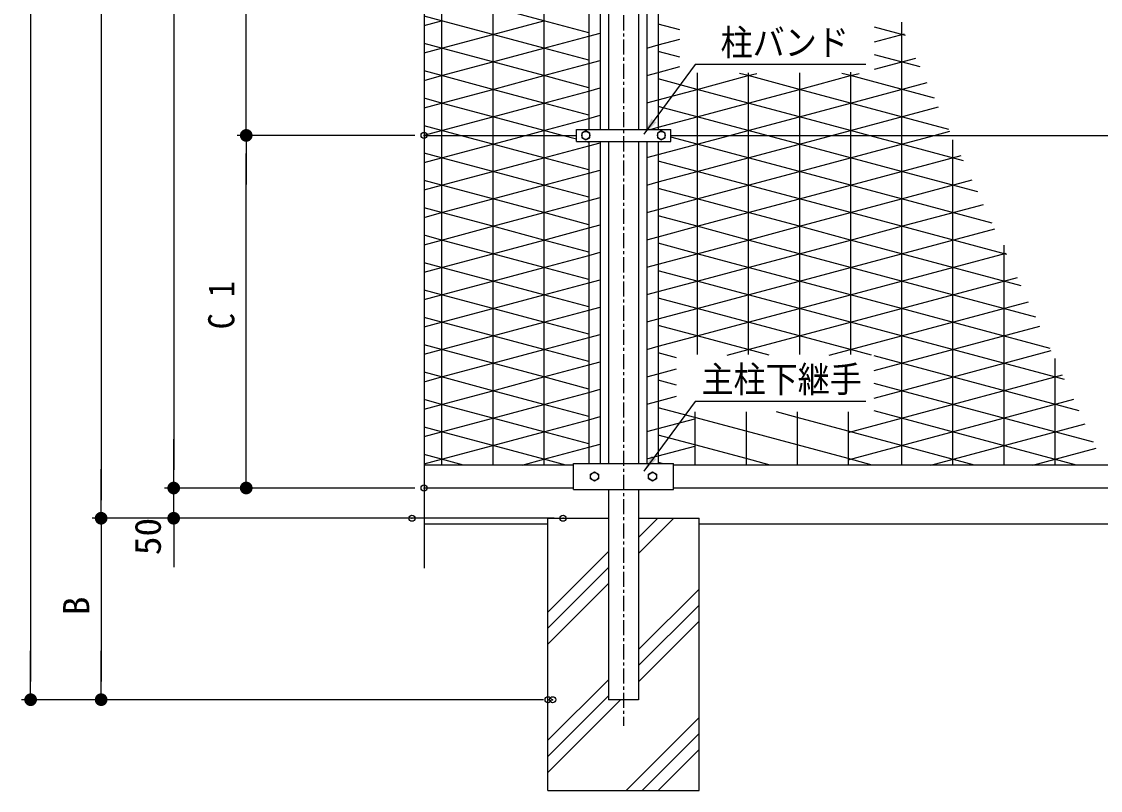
# Model space of a CAD drawing. Units: millimetres, scale not verified. Extents: x -5011 to 5012, y -3543 to 3544.
# Drawn here: x -2608 to -823, y -280 to 991 of the extents above; entities that cross this region are included whole.
import ezdxf
from ezdxf.enums import TextEntityAlignment as Align

# ---------------------------------------------------------------- set-up
doc = ezdxf.new("R2010")
doc.units = ezdxf.units.MM
doc.header["$LTSCALE"] = 20
doc.header["$PDMODE"] = 32
doc.header["$PDSIZE"] = 10
doc.linetypes.add('USER2', pattern=[2, 1.25, -0.25, 0.25, -0.25])
for name, color, linetype, lineweight in [('0-0_5寸法', 1, 'Continuous', 25), ('0-3_8部品', 7, 'Continuous', 25), ('0-6_1部材', 7, 'Continuous', 25), ('0-7_中心線', 1, 'USER2', 25), ('0-8_4基礎', 7, 'Continuous', 25), ('0-9_3パネル', 4, 'Continuous', 25), ('0-C_AMI-HATCH', 2, 'Continuous', 25), ('0-D_2網', 2, 'Continuous', 25), ('0-E_HATCH', 4, 'Continuous', 25)]:
    doc.layers.add(name, color=color, linetype=linetype, lineweight=lineweight)
doc.layers.add('0-1_DEFPOINTS', color=7, linetype='Continuous')
doc.styles.add('ＭＳ ゴシック', font='')
doc.styles.get('ＭＳ ゴシック').set_extended_font_data('MS Gothic')

# ---------------------------------------------------------------- blocks, each defined once
blk = doc.blocks.new('M1')
at = {"layer": '0-0_5寸法'}
blk.add_line((-7, 0), (-54.01, 0), dxfattribs=at)
for points in [[(7, 0), (-7, 0), (-6.94, 0.88)], [(0, 0), (-6.94, -0.88), (-7, 0)], [(0, 0), (-7, 0), (7, 0)], [(6.94, 0.88), (-6.94, 0.88), (-6.78, 1.74)], [(7, 0), (-6.94, 0.88), (6.94, 0.88)], [(0, 0), (-6.78, -1.74), (-6.94, -0.88)], [(6.51, 2.58), (-6.78, 1.74), (-6.51, 2.58)], [(6.78, 1.74), (-6.78, 1.74), (6.51, 2.58)], [(6.94, 0.88), (-6.78, 1.74), (6.78, 1.74)], [(0, 0), (-6.51, -2.58), (-6.78, -1.74)], [(6.51, 2.58), (-6.51, 2.58), (-6.13, 3.37)], [(0, 0), (-6.13, -3.37), (-6.51, -2.58)], [(6.13, 3.37), (-6.13, 3.37), (-5.66, 4.11)], [(6.51, 2.58), (-6.13, 3.37), (6.13, 3.37)], [(0, 0), (-5.66, -4.11), (-6.13, -3.37)], [(5.66, 4.11), (-5.66, 4.11), (-5.1, 4.79)], [(6.13, 3.37), (-5.66, 4.11), (5.66, 4.11)], [(0, 0), (-5.1, -4.79), (-5.66, -4.11)], [(5.1, 4.79), (-5.1, 4.79), (-4.46, 5.39)], [(5.66, 4.11), (-5.1, 4.79), (5.1, 4.79)], [(0, 0), (-4.46, -5.39), (-5.1, -4.79)], [(3.75, 5.91), (-4.46, 5.39), (-3.75, 5.91)], [(4.46, 5.39), (-4.46, 5.39), (3.75, 5.91)], [(5.1, 4.79), (-4.46, 5.39), (4.46, 5.39)], [(0, 0), (-3.75, -5.91), (-4.46, -5.39)], [(3.75, 5.91), (-3.75, 5.91), (-2.98, 6.33)], [(0, 0), (-2.98, -6.33), (-3.75, -5.91)], [(2.98, 6.33), (-2.98, 6.33), (-2.16, 6.66)], [(3.75, 5.91), (-2.98, 6.33), (2.98, 6.33)], [(0, 0), (-2.16, -6.66), (-2.98, -6.33)], [(2.16, 6.66), (-2.16, 6.66), (-1.31, 6.88)], [(2.98, 6.33), (-2.16, 6.66), (2.16, 6.66)], [(0, 0), (-1.31, -6.88), (-2.16, -6.66)], [(1.31, 6.88), (-1.31, 6.88), (-0.44, 6.99)], [(2.16, 6.66), (-1.31, 6.88), (1.31, 6.88)], [(0, 0), (-0.44, -6.99), (-1.31, -6.88)], [(1.31, 6.88), (-0.44, 6.99), (0.44, 6.99)], [(0, 0), (0.44, -6.99), (-0.44, -6.99)], [(6.94, -0.88), (0, 0), (7, 0)], [(6.78, -1.74), (0, 0), (6.94, -0.88)], [(6.51, -2.58), (0, 0), (6.78, -1.74)], [(6.13, -3.37), (0, 0), (6.51, -2.58)], [(5.66, -4.11), (0, 0), (6.13, -3.37)], [(5.1, -4.79), (0, 0), (5.66, -4.11)], [(4.46, -5.39), (0, 0), (5.1, -4.79)], [(3.75, -5.91), (0, 0), (4.46, -5.39)], [(2.98, -6.33), (0, 0), (3.75, -5.91)], [(2.16, -6.66), (0, 0), (2.98, -6.33)], [(1.31, -6.88), (0, 0), (2.16, -6.66)], [(0.44, -6.99), (0, 0), (1.31, -6.88)]]:
    blk.add_solid(points, dxfattribs=at)

msp = doc.modelspace()

# ---------------------------------------------------------------- linework, layer by layer
at = {"layer": '0-0_5寸法'}
for p, q in [((-2592.83, 1939.63), (-2592.83, -100.37)), ((-2476.24, 1939.63), (-2476.24, 199.63)), ((-2356.24, 1939.63), (-2356.24, 249.63)), ((-2236.24, 832.63), (-2236.24, 1356.63)), ((-1957.16, 802.63), (-2251.24, 802.63)), ((-1957.16, 802.63), (-2251.24, 802.63)), ((-2236.24, 249.63), (-2236.24, 772.63)), ((-2356.24, 249.63), (-2356.24, 279.63)), ((-1957.16, 219.63), (-2371.24, 219.63)), ((-1957.16, 219.63), (-2371.24, 219.63)), ((-2356.24, 169.63), (-2356.24, 219.63)), ((-1957.16, 219.63), (-2251.24, 219.63)), ((-1727.16, 169.63), (-2491.24, 169.63)), ((-1977.16, 169.63), (-2491.24, 169.63)), ((-1977.16, 169.63), (-2371.24, 169.63)), ((-2476.24, 139.63), (-2476.24, -100.37)), ((-2356.24, 139.63), (-2356.24, 109.63)), ((-1744.41, -130.37), (-2607.83, -130.37)), ((-1751.99, -130.37), (-2491.24, -130.37))]:
    msp.add_line(p, q, dxfattribs=at)
for points in [[(-1211.67, 919.8), (-1493.71, 919.8), (-1578.37, 804.51)], [(-1211.67, 362.88), (-1493.71, 362.88), (-1578.36, 247.59)]]:
    msp.add_lwpolyline(points, dxfattribs=at)
for points in [[(-1579.55, 802.9), (-1565.99, 830.16), (-1557.59, 824)], [(-1579.55, 245.98), (-1565.99, 273.24), (-1557.59, 267.08)]]:
    msp.add_solid(points, dxfattribs=at)
at = {"layer": '0-1_DEFPOINTS'}
for p in [(-2236.24, 802.63), (-1942.16, 802.63), (-2356.24, 219.63), (-1942.16, 219.63), (-1942.16, 219.63), (-2476.24, 169.63), (-1962.16, 169.63), (-1712.16, 169.63), (-2592.83, -130.37), (-2476.24, -130.37), (-1736.99, -130.37), (-1729.41, -130.37)]:
    msp.add_point(p, dxfattribs=at)
at = {"layer": '0-3_8部品'}
for p, q in [((-1690.15, 812.63), (-1534.16, 812.63)), ((-1690.15, 792.63), (-1690.15, 812.63)), ((-1668.15, 806.38), (-1674.65, 810.14)), ((-1668.15, 798.88), (-1668.15, 806.38)), ((-1549.66, 810.14), (-1556.16, 806.38)), ((-1556.16, 806.38), (-1556.16, 798.88)), ((-1534.16, 792.63), (-1534.16, 812.63)), ((-1942.16, 802.63), (-1690.15, 802.63)), ((-1690.15, 792.63), (-1534.16, 792.63)), ((-1674.65, 795.13), (-1668.15, 798.88)), ((-1556.16, 798.88), (-1549.66, 795.13)), ((-1534.16, 802.63), (309.85, 802.63)), ((-1694.66, 260.13), (-1529.66, 260.13)), ((-1694.66, 217.13), (-1694.66, 260.13)), ((-1529.66, 217.13), (-1529.66, 260.13)), ((-1666.65, 242.38), (-1660.15, 246.14)), ((-1666.65, 234.88), (-1666.65, 242.38)), ((-1660.15, 231.13), (-1666.65, 234.88)), ((-1660.15, 246.14), (-1653.65, 242.38)), ((-1570.66, 242.38), (-1564.16, 246.14)), ((-1570.66, 234.88), (-1570.66, 242.38)), ((-1564.16, 246.14), (-1557.66, 242.38)), ((-1557.66, 242.38), (-1557.66, 234.88)), ((-1694.66, 217.13), (-1529.66, 217.13))]:
    msp.add_line(p, q, dxfattribs=at)
for points in [[(-1674.65, 810.14), (-1681.15, 806.38), (-1681.15, 798.88), (-1674.65, 795.13)], [(-1549.66, 795.13), (-1543.16, 798.88), (-1543.16, 806.38), (-1549.66, 810.14)], [(-1653.65, 242.38), (-1653.65, 234.88), (-1660.15, 231.13)], [(-1557.66, 234.88), (-1564.16, 231.13), (-1570.66, 234.88)]]:
    msp.add_lwpolyline(points, dxfattribs=at)
for centre in [(-1674.65, 802.63), (-1549.66, 802.63), (-1660.15, 238.63), (-1564.16, 238.63)]:
    msp.add_circle(centre, 6.5, dxfattribs=at)
at = {"layer": '0-6_1部材'}
for p, q in [((-1669.65, 1376.63), (-1669.65, 812.63)), ((-1650.65, 1376.63), (-1650.65, 812.63)), ((-1637.16, 1376.63), (-1637.15, 812.63)), ((-1587.16, 1376.63), (-1587.15, 812.63)), ((-1573.66, 1376.63), (-1573.66, 812.63)), ((-1554.66, 1376.63), (-1554.66, 812.63)), ((-1669.65, 792.63), (-1669.64, 260.13)), ((-1650.65, 792.63), (-1650.65, 260.13)), ((-1637.15, 792.63), (-1637.16, 260.13)), ((-1587.15, 792.63), (-1587.16, 260.13)), ((-1573.66, 792.63), (-1573.66, 260.13)), ((-1554.66, 792.63), (-1554.66, 260.13)), ((-1694.66, 257.63), (-1942.16, 257.63)), ((305.34, 257.63), (-1529.66, 257.63)), ((-1694.66, 219.63), (-1942.16, 219.63)), ((-1637.16, 217.13), (-1637.16, -130.37)), ((-1587.16, 217.13), (-1587.16, -130.37)), ((305.34, 219.63), (-1529.66, 219.63)), ((-1587.16, -130.37), (-1637.16, -130.37))]:
    msp.add_line(p, q, dxfattribs=at)
at = {"layer": '0-7_中心線'}
msp.add_line((-1612.16, 2001.19), (-1612.16, -173.76), dxfattribs=at)
at = {"layer": '0-8_4基礎'}
for p, q in [((-1737.16, -280.37), (-1737.16, 169.63)), ((-1737.16, 169.63), (-1637.16, 169.63)), ((-1587.16, 169.63), (-1487.16, 169.63)), ((-1487.16, -280.37), (-1487.16, 169.63)), ((-1737.16, 159.63), (-1942.16, 159.63)), ((262.84, 159.63), (-1487.16, 159.63)), ((-1737.16, -280.37), (-1487.16, -280.37))]:
    msp.add_line(p, q, dxfattribs=at)
at = {"layer": '0-9_3パネル'}
msp.add_line((-1942.16, 1053.39), (-1942.16, 87.04), dxfattribs=at)
at = {"layer": '0-C_AMI-HATCH'}
for p, q in [((-1913.02, 1931.63), (-1913.02, 257.63)), ((-1828.51, 1931.63), (-1828.51, 257.63)), ((-1743.99, 1931.63), (-1743.99, 257.63)), ((-1152.36, 989.65), (-1152.36, 257.63)), ((-1490.43, 906), (-1490.43, 440.65)), ((-1405.91, 906), (-1405.91, 440.65)), ((-1321.39, 906), (-1321.39, 440.65)), ((-1236.88, 907.46), (-1236.88, 440.65)), ((-1067.84, 795.21), (-1067.84, 257.63)), ((-983.32, 621.41), (-983.32, 257.63)), ((-898.8, 433.92), (-898.8, 257.63)), ((-1494.08, 345.57), (-1494.08, 257.63)), ((-1409.56, 345.57), (-1409.56, 257.63)), ((-1325.04, 345.57), (-1325.04, 257.63)), ((-1240.52, 345.57), (-1240.52, 257.63))]:
    msp.add_line(p, q, dxfattribs=at)
at = {"layer": '0-D_2網'}
for p, q in [((-1942.16, 984.19), (-1913.02, 992)), ((-1828.51, 969.35), (-1743.99, 992)), ((-1519.17, 977.05), (-1554.66, 986.56)), ((-1913.02, 946.71), (-1828.51, 969.35)), ((-1743.99, 946.71), (-1669.65, 966.62)), ((-1669.65, 966.62), (-1650.65, 971.72)), ((-1145.7, 967.57), (-1197.14, 981.35)), ((-1197.14, 957.35), (-1147.17, 970.74)), ((-1942.16, 938.9), (-1913.02, 946.71)), ((-1828.51, 924.06), (-1743.99, 946.71)), ((-1573.66, 947.05), (-1554.66, 952.14)), ((-1554.66, 952.14), (-1519.17, 961.65)), ((-1519.17, 931.76), (-1554.66, 941.27)), ((-1121.78, 915.87), (-1197.14, 936.06)), ((-1197.14, 912.06), (-1128.53, 930.44)), ((-1913.02, 901.41), (-1828.51, 924.06)), ((-1743.99, 901.41), (-1669.65, 921.33)), ((-1669.65, 921.33), (-1650.65, 926.42)), ((-1554.66, 906.85), (-1519.17, 916.36)), ((-1942.16, 893.61), (-1913.02, 901.41)), ((-1828.51, 878.77), (-1743.99, 901.41)), ((-1573.66, 901.76), (-1554.66, 906.85)), ((-1913.02, 856.12), (-1828.51, 878.77)), ((-1743.99, 856.12), (-1669.65, 876.04)), ((-1669.65, 876.04), (-1650.65, 881.13)), ((-1942.16, 848.31), (-1913.02, 856.12)), ((-1828.51, 833.47), (-1743.99, 856.12)), ((-1913.02, 810.83), (-1828.51, 833.47)), ((-1942.16, 803.02), (-1913.02, 810.83)), ((-1669.65, 790.91), (-1676.09, 792.63)), ((-1913.02, 765.53), (-1942.16, 773.34)), ((-1152.36, 742.89), (-1053.95, 769.25)), ((-1828.51, 742.89), (-1913.02, 765.53)), ((-1743.99, 720.24), (-1828.51, 742.89)), ((-1236.88, 720.24), (-1152.36, 742.89)), ((-1913.02, 720.24), (-1942.16, 728.05)), ((-1828.51, 697.59), (-1913.02, 720.24)), ((-1669.65, 700.32), (-1743.99, 720.24)), ((-1321.39, 697.59), (-1236.88, 720.24)), ((-1152.36, 697.59), (-1035.31, 728.96)), ((-1743.99, 674.95), (-1828.51, 697.59)), ((-1405.91, 674.95), (-1321.39, 697.59)), ((-1236.88, 674.95), (-1152.36, 697.59)), ((-1913.02, 674.95), (-1942.16, 682.75)), ((-1152.36, 652.3), (-1016.67, 688.66)), ((-1828.51, 652.3), (-1913.02, 674.95)), ((-1669.65, 655.03), (-1743.99, 674.95)), ((-1490.43, 652.3), (-1554.66, 669.51)), ((-1490.43, 652.3), (-1405.91, 674.95)), ((-1321.39, 652.3), (-1236.88, 674.95)), ((-1743.99, 629.65), (-1828.51, 652.3)), ((-1554.66, 635.09), (-1490.43, 652.3)), ((-1405.91, 629.65), (-1490.43, 652.3)), ((-1405.91, 629.65), (-1321.39, 652.3)), ((-1236.88, 629.65), (-1152.36, 652.3)), ((-1152.36, 607.01), (-998.02, 648.36)), ((-1669.65, 609.73), (-1743.99, 629.65)), ((-1573.66, 630), (-1554.66, 635.09)), ((-1490.43, 607.01), (-1405.91, 629.65)), ((-1321.39, 607.01), (-1405.91, 629.65)), ((-1321.39, 607.01), (-1236.88, 629.65)), ((-1669.65, 604.28), (-1650.65, 609.37)), ((-1490.43, 607.01), (-1554.66, 624.22)), ((-1554.66, 589.8), (-1490.43, 607.01)), ((-1405.91, 584.36), (-1490.43, 607.01)), ((-1405.91, 584.36), (-1321.39, 607.01)), ((-1236.88, 584.36), (-1321.39, 607.01)), ((-1236.88, 584.36), (-1152.36, 607.01)), ((-1152.36, 561.71), (-979.38, 608.06)), ((-1743.99, 584.36), (-1669.65, 604.28)), ((-1573.66, 584.71), (-1554.66, 589.8)), ((-1828.51, 561.71), (-1743.99, 584.36)), ((-1490.43, 561.71), (-1554.66, 578.92)), ((-1490.43, 561.71), (-1405.91, 584.36)), ((-1321.39, 561.71), (-1405.91, 584.36)), ((-1321.39, 561.71), (-1236.88, 584.36)), ((-1152.36, 561.71), (-1236.88, 584.36)), ((-1913.02, 539.07), (-1828.51, 561.71)), ((-1743.99, 539.07), (-1669.65, 558.99)), ((-1669.65, 558.99), (-1650.65, 564.07)), ((-1554.66, 544.5), (-1490.43, 561.71)), ((-1405.91, 539.07), (-1490.43, 561.71)), ((-1405.91, 539.07), (-1321.39, 561.71)), ((-1236.88, 539.07), (-1321.39, 561.71)), ((-1236.88, 539.07), (-1152.36, 561.71)), ((-930.42, 502.25), (-1152.36, 561.71)), ((-1942.16, 531.26), (-1913.02, 539.07)), ((-1828.51, 516.42), (-1743.99, 539.07)), ((-1573.66, 539.41), (-1554.66, 544.5)), ((-1490.43, 516.42), (-1405.91, 539.07)), ((-1321.39, 516.42), (-1405.91, 539.07)), ((-1321.39, 516.42), (-1236.88, 539.07)), ((-1152.36, 516.42), (-1236.88, 539.07)), ((-1669.65, 513.69), (-1650.65, 518.78)), ((-1913.02, 493.77), (-1828.51, 516.42)), ((-1743.99, 493.77), (-1669.65, 513.69)), ((-1554.66, 499.21), (-1490.43, 516.42)), ((-1405.91, 493.77), (-1321.39, 516.42)), ((-1236.88, 493.77), (-1321.39, 516.42)), ((-906.5, 450.54), (-1152.36, 516.42)), ((-1942.16, 485.97), (-1913.02, 493.77)), ((-1828.51, 471.13), (-1743.99, 493.77)), ((-1573.66, 494.12), (-1554.66, 499.21)), ((-1490.43, 471.13), (-1405.91, 493.77)), ((-1152.36, 471.13), (-1236.88, 493.77)), ((-1913.02, 448.48), (-1828.51, 471.13)), ((-1743.99, 448.48), (-1669.64, 468.4)), ((-1669.64, 468.4), (-1650.65, 473.49)), ((-1554.66, 453.92), (-1490.43, 471.13)), ((-882.58, 398.84), (-1152.36, 471.13)), ((-1942.16, 440.67), (-1913.02, 448.48)), ((-1828.51, 425.83), (-1743.99, 448.48)), ((-1573.66, 448.83), (-1554.66, 453.92)), ((-1524.35, 434.92), (-1554.66, 443.04)), ((-1913.02, 403.19), (-1828.51, 425.83)), ((-1743.99, 403.19), (-1669.64, 423.11)), ((-1669.64, 423.11), (-1650.65, 428.19)), ((-1942.16, 395.38), (-1913.02, 403.19)), ((-1828.51, 380.54), (-1743.99, 403.19)), ((-1524.35, 389.63), (-1554.66, 397.75)), ((-1152.36, 335.25), (-886.16, 406.57)), ((-1913.02, 357.89), (-1828.51, 380.54)), ((-1942.16, 350.09), (-1913.02, 357.89)), ((-1152.36, 289.95), (-867.52, 366.28)), ((-1240.52, 311.62), (-1152.36, 335.25)), ((-1103.95, 257.63), (-848.87, 325.98)), ((-1240.52, 266.33), (-1152.36, 289.95)), ((-934.91, 257.63), (-830.23, 285.68)), ((-1548.17, 260.13), (-1554.66, 261.87))]:
    msp.add_line(p, q, dxfattribs=at)
for points in [[(-1669.65, 972.08), (-1743.99, 992), (-1828.51, 1014.65), (-1913.02, 1037.29), (-1942.16, 1045.1)], [(-1669.65, 926.79), (-1743.99, 946.71), (-1828.51, 969.35), (-1913.02, 992), (-1942.16, 999.81)], [(-1669.65, 881.49), (-1743.99, 901.41), (-1828.51, 924.06), (-1913.02, 946.71), (-1942.16, 954.51)], [(-1669.65, 836.2), (-1743.99, 856.12), (-1828.51, 878.77), (-1913.02, 901.41), (-1942.16, 909.22)], [(-1573.66, 856.47), (-1554.66, 861.56), (-1490.43, 878.77), (-1405.91, 901.41), (-1391.59, 905.25)], [(-1568.21, 812.63), (-1554.66, 816.26), (-1490.43, 833.47), (-1405.91, 856.12), (-1321.39, 878.77), (-1236.88, 901.41), (-1222.56, 905.25)], [(-1050.02, 760.76), (-1152.36, 788.18), (-1206.29, 802.63), (-1236.88, 810.83), (-1321.39, 833.47), (-1405.91, 856.12), (-1490.43, 878.77), (-1554.66, 895.98)], [(-1073.94, 812.46), (-1236.88, 856.12), (-1321.39, 878.77), (-1405.91, 901.41), (-1420.23, 905.25)], [(-1097.86, 864.16), (-1236.88, 901.41), (-1251.19, 905.25)], [(-1573.66, 765.88), (-1554.66, 770.97), (-1490.43, 788.18), (-1436.5, 802.63), (-1405.91, 810.83), (-1321.39, 833.47), (-1236.88, 856.12), (-1109.88, 890.15)], [(-1690.15, 796.4), (-1713.4, 802.63), (-1743.99, 810.83), (-1828.51, 833.47), (-1913.02, 856.12), (-1942.16, 863.93)], [(-1573.66, 720.59), (-1554.66, 725.68), (-1490.43, 742.89), (-1405.91, 765.53), (-1321.39, 788.18), (-1267.46, 802.63), (-1236.88, 810.83), (-1091.24, 849.85)], [(-1026.1, 709.06), (-1152.36, 742.89), (-1236.88, 765.53), (-1321.39, 788.18), (-1375.33, 802.63), (-1405.91, 810.83), (-1490.43, 833.47), (-1554.66, 850.68)], [(-1942.16, 757.73), (-1913.02, 765.53), (-1828.51, 788.18), (-1774.57, 802.63), (-1743.99, 810.83), (-1669.65, 830.75), (-1650.65, 835.84)], [(-1669.65, 745.61), (-1743.99, 765.53), (-1828.51, 788.18), (-1882.44, 802.63), (-1913.02, 810.83), (-1942.16, 818.63)], [(-1573.66, 675.29), (-1554.66, 680.38), (-1490.43, 697.59), (-1405.91, 720.24), (-1321.39, 742.89), (-1236.88, 765.53), (-1152.36, 788.18), (-1098.42, 802.63), (-1072.6, 809.55)], [(-1942.16, 712.43), (-1913.02, 720.24), (-1828.51, 742.89), (-1743.99, 765.53), (-1669.65, 785.45), (-1650.65, 790.54)], [(-1002.18, 657.35), (-1152.36, 697.59), (-1236.88, 720.24), (-1321.39, 742.89), (-1405.91, 765.53), (-1490.43, 788.18), (-1534.16, 799.9)], [(-978.26, 605.65), (-1152.36, 652.3), (-1236.88, 674.95), (-1321.39, 697.59), (-1405.91, 720.24), (-1490.43, 742.89), (-1554.66, 760.1)], [(-1942.16, 667.14), (-1913.02, 674.95), (-1828.51, 697.59), (-1743.99, 720.24), (-1669.65, 740.16), (-1650.65, 745.25)], [(-954.34, 553.95), (-1152.36, 607.01), (-1236.88, 629.65), (-1321.39, 652.3), (-1405.91, 674.95), (-1490.43, 697.59), (-1554.66, 714.8)], [(-1942.16, 621.85), (-1913.02, 629.65), (-1828.51, 652.3), (-1743.99, 674.95), (-1669.65, 694.87), (-1650.65, 699.96)], [(-1942.16, 576.55), (-1913.02, 584.36), (-1828.51, 607.01), (-1743.99, 629.65), (-1669.65, 649.57), (-1650.65, 654.66)], [(-1669.65, 564.44), (-1743.99, 584.36), (-1828.51, 607.01), (-1913.02, 629.65), (-1942.16, 637.46)], [(-1669.65, 519.15), (-1743.99, 539.07), (-1828.51, 561.71), (-1913.02, 584.36), (-1942.16, 592.17)], [(-1440.81, 439.13), (-1405.91, 448.48), (-1321.39, 471.13), (-1236.88, 493.77), (-1152.36, 516.42), (-960.73, 567.76)], [(-1669.64, 473.85), (-1743.99, 493.77), (-1828.51, 516.42), (-1913.02, 539.07), (-1942.16, 546.87)], [(-1201.98, 439.13), (-1236.88, 448.48), (-1321.39, 471.13), (-1405.91, 493.77), (-1490.43, 516.42), (-1554.66, 533.63)], [(-1271.77, 439.13), (-1236.88, 448.48), (-1152.36, 471.13), (-942.09, 527.47)], [(-1669.64, 428.56), (-1743.99, 448.48), (-1828.51, 471.13), (-1913.02, 493.77), (-1942.16, 501.58)], [(-1371.02, 439.13), (-1405.91, 448.48), (-1490.43, 471.13), (-1554.66, 488.34)], [(-1197.55, 413.72), (-1152.36, 425.83), (-923.45, 487.17)], [(-1669.64, 383.27), (-1743.99, 403.19), (-1828.51, 425.83), (-1913.02, 448.48), (-1942.16, 456.29)], [(-1197.55, 368.43), (-1152.36, 380.54), (-904.8, 446.87)], [(-858.66, 347.14), (-1152.36, 425.83), (-1197.55, 437.94)], [(-1669.64, 337.97), (-1743.99, 357.89), (-1828.51, 380.54), (-1913.02, 403.19), (-1942.16, 410.99)], [(-1573.66, 403.53), (-1554.66, 408.62), (-1524.35, 416.74)], [(-834.74, 295.43), (-1152.36, 380.54), (-1197.55, 392.65)], [(-1942.16, 304.79), (-1913.02, 312.6), (-1828.51, 335.25), (-1743.99, 357.89), (-1669.64, 377.81), (-1650.65, 382.9)], [(-1669.64, 292.68), (-1743.99, 312.6), (-1828.51, 335.25), (-1913.02, 357.89), (-1942.16, 365.7)], [(-1573.66, 358.24), (-1554.66, 363.33), (-1524.35, 371.45)], [(-1200.77, 257.63), (-1240.52, 268.28), (-1325.04, 290.93), (-1409.56, 313.58), (-1494.08, 336.22), (-1554.66, 352.46)], [(-1031.73, 257.63), (-1152.36, 289.95), (-1240.52, 313.58), (-1325.04, 336.22), (-1358.95, 345.31)], [(-862.69, 257.63), (-1152.36, 335.25), (-1197.55, 347.35)], [(-1942.16, 259.5), (-1913.02, 267.31), (-1828.51, 289.95), (-1743.99, 312.6), (-1669.64, 332.52), (-1650.65, 337.61)], [(-1573.66, 312.95), (-1554.66, 318.04), (-1494.08, 334.27)], [(-1707.88, 257.63), (-1743.99, 267.31), (-1828.51, 289.95), (-1913.02, 312.6), (-1942.16, 320.41)], [(-1369.81, 257.63), (-1409.56, 268.28), (-1494.08, 290.93), (-1554.66, 307.16)], [(-1780.09, 257.63), (-1743.99, 267.31), (-1669.64, 287.23), (-1650.65, 292.31)], [(-1573.66, 267.65), (-1554.66, 272.74), (-1494.08, 288.98)], [(-1876.92, 257.63), (-1913.02, 267.31), (-1942.16, 275.11)]]:
    msp.add_lwpolyline(points, dxfattribs=at)
at = {"layer": '0-E_HATCH'}
for p, q in [((-1587.16, 138.07), (-1555.6, 169.63)), ((-1587.16, 111.56), (-1529.08, 169.63)), ((-1737.16, 14.59), (-1637.16, 114.59)), ((-1737.16, -11.93), (-1637.16, 88.07)), ((-1737.16, -38.44), (-1637.16, 61.56)), ((-1587.16, -47.54), (-1487.16, 52.46)), ((-1587.16, -74.06), (-1487.16, 25.94)), ((-1587.16, -100.57), (-1487.16, -0.57)), ((-1737.16, -197.54), (-1637.16, -97.54)), ((-1737.16, -224.06), (-1637.16, -124.06)), ((-1737.16, -250.57), (-1616.95, -130.37)), ((-1607.85, -280.37), (-1487.16, -159.67)), ((-1581.33, -280.37), (-1487.16, -186.19)), ((-1554.82, -280.37), (-1487.16, -212.71))]:
    msp.add_line(p, q, dxfattribs=at)

# ---------------------------------------------------------------- block references
at = {"layer": '0-0_5寸法', "xscale": 1.5, "yscale": 1.5}
for p, rotation in [((-2236.24, 802.63), 270), ((-2236.24, 802.63), 90), ((-2356.24, 219.63), 270), ((-2356.24, 219.63), 270), ((-2236.24, 219.63), 270), ((-2476.24, 169.63), 270), ((-2476.24, 169.63), 90), ((-2356.24, 169.63), 90), ((-2592.83, -130.37), 270), ((-2476.24, -130.37), 270)]:
    msp.add_blockref('M1', p, dxfattribs=dict(at, rotation=rotation))

# ---------------------------------------------------------------- texts
at = {"layer": '0-0_5寸法', "color": 3, "style": 'ＭＳ ゴシック', "width": 0.9}
for s, p in [('柱バンド', (-1451.69, 921.74)), ('主柱下継手', (-1483.33, 364.82))]:
    msp.add_text(s, height=43.26, dxfattribs=at).set_placement(p, align=Align.BOTTOM_LEFT)
at = {"layer": '0-0_5寸法', "color": 3, "style": 'ＭＳ ゴシック'}
for s, width, p in [('C 1', 0.9, (-2242.91, 482.18)), ('50', 1.05, (-2364.46, 108.54)), ('B', 1.05, (-2482.91, 9.13))]:
    msp.add_text(s, height=43.26, rotation=90, dxfattribs=dict(at, width=width)).set_placement(p, align=Align.BOTTOM_LEFT)

doc.saveas('drawing.dxf')
